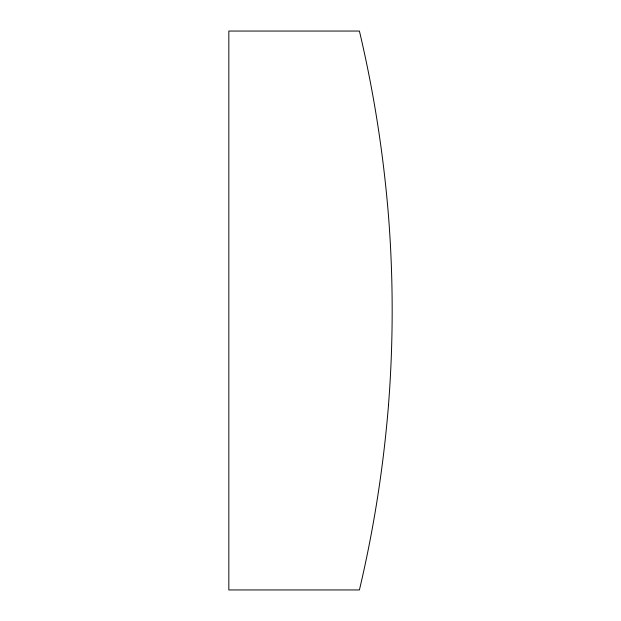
<?xml version="1.0" encoding="UTF-8"?>
<svg xmlns="http://www.w3.org/2000/svg" width="621" height="621" viewBox="0 0 621 621"><rect width="100%" height="100%" fill="white"/><g stroke="black" fill="none" stroke-linecap="round" stroke-linejoin="round"><path stroke-width="0.93" d="M388.505 404.962C383.452 467.248 373.803 529.131 359.412 589.95L228.831 589.95L228.831 31.05L359.412 31.05C373.803 91.869 383.452 153.752 388.505 216.038A1218.759 1218.759 0 0 1 388.498 404.962"/></g></svg>
